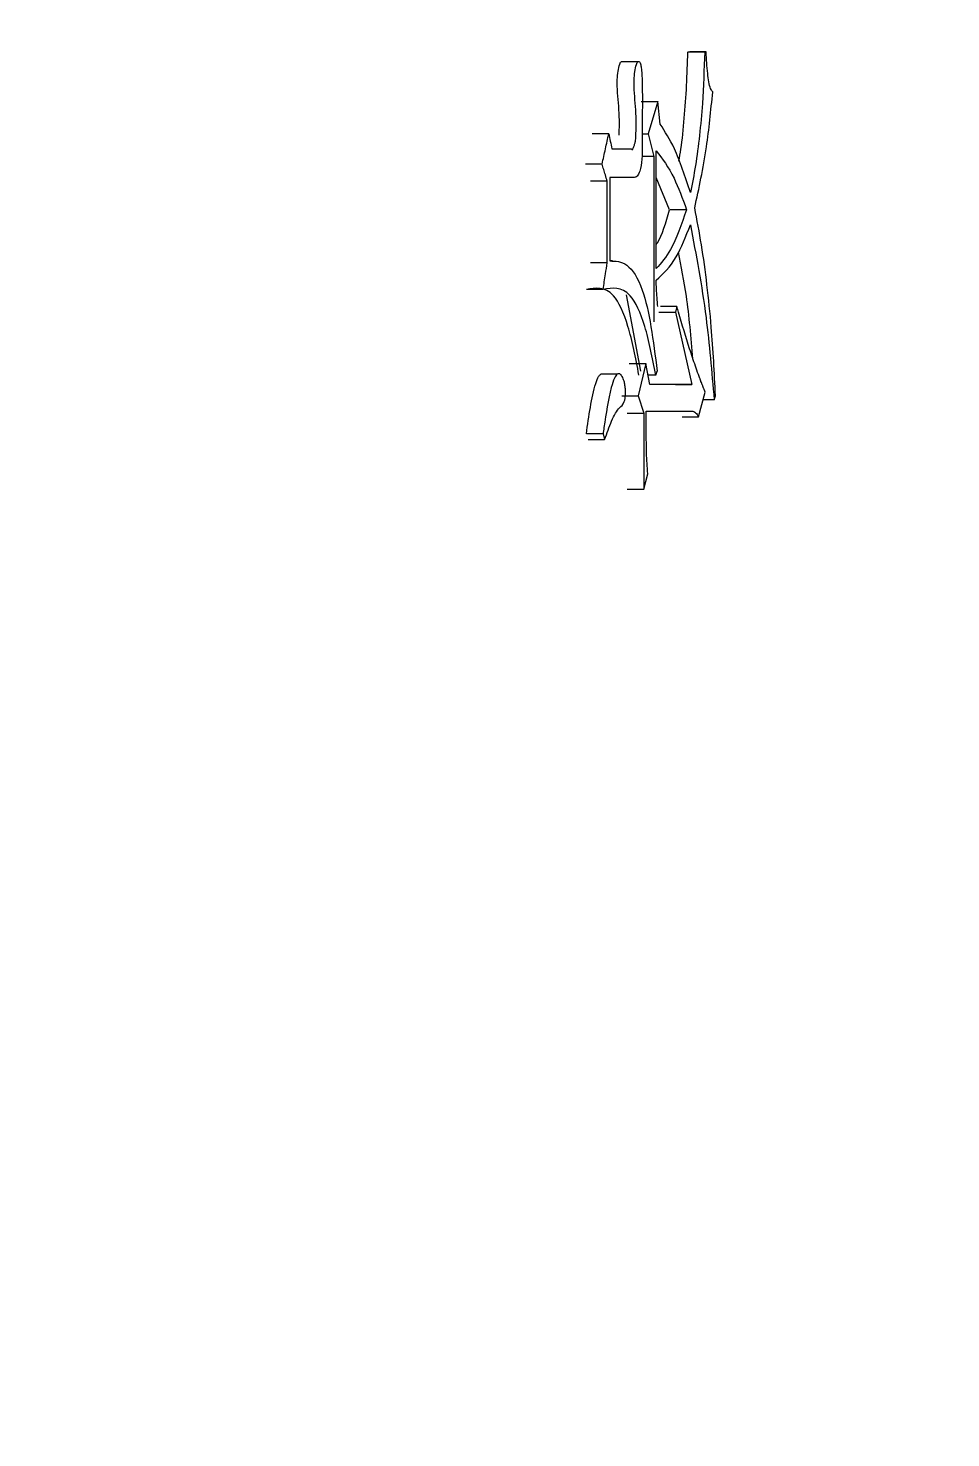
# Model space of a CAD drawing. Header units: millimetres. Extents: x 2180 to 4616, y 795 to 2518.
# Drawn here: x 3056.98 to 3062.23, y 1027.83 to 1035.85 of the extents above; entities that cross this region are included whole.
import ezdxf

# ---------------------------------------------------------------- set-up
doc = ezdxf.new("R2010")
doc.units = ezdxf.units.MM

msp = doc.modelspace()

# ---------------------------------------------------------------- linework, layer by layer
at = {"color": 7, "linetype": 'Continuous', "lineweight": 25}
for p, q in [((3060.7328, 1035.718), (3060.8261, 1035.718)), ((3060.8342, 1035.718), (3060.7409, 1035.718)), ((3060.8342, 1035.718), (3060.8261, 1035.718)), ((3060.4464, 1035.6621), (3060.3515, 1035.6621)), ((3060.4649, 1035.4367), (3060.5589, 1035.4367)), ((3060.5589, 1035.4367), (3060.5052, 1035.2528)), ((3060.5729, 1035.3069), (3060.5589, 1035.4367)), ((3060.4711, 1035.361), (3060.4711, 1035.1879)), ((3060.2805, 1035.2528), (3060.1858, 1035.2528)), ((3060.4711, 1035.2528), (3060.5052, 1035.2528)), ((3060.5052, 1035.2528), (3060.5363, 1035.123)), ((3060.298, 1035.1663), (3060.4081, 1035.1663)), ((3060.3138, 1035.1663), (3060.4081, 1035.1663)), ((3060.5363, 1035.123), (3060.4688, 1035.123)), ((3060.5363, 1035.123), (3060.5363, 1034.1819)), ((3060.5504, 1034.4848), (3060.5504, 1035.1554)), ((3060.2423, 1035.0797), (3060.1476, 1035.0797)), ((3060.2717, 1034.9824), (3060.177, 1034.9824)), ((3060.2717, 1034.5172), (3060.2717, 1034.9824)), ((3060.4254, 1035.004), (3060.2863, 1035.004)), ((3060.2863, 1035.004), (3060.2863, 1034.5281)), ((3060.6267, 1034.8202), (3060.5504, 1035.0034)), ((3060.7227, 1034.8202), (3060.6291, 1034.8202)), ((3060.3019, 1034.5287), (3060.2863, 1034.5287)), ((3060.2482, 1034.3658), (3060.1535, 1034.3658)), ((3060.3802, 1034.3353), (3060.4603, 1033.9007)), ((3060.5656, 1034.236), (3060.6593, 1034.236)), ((3060.6676, 1034.2685), (3060.5739, 1034.2685)), ((3060.6676, 1034.2685), (3060.6593, 1034.236)), ((3060.6593, 1034.236), (3060.7528, 1033.825)), ((3060.3968, 1033.9439), (3060.491, 1033.9439)), ((3060.491, 1033.9439), (3060.4483, 1033.76)), ((3060.5137, 1033.8249), (3060.491, 1033.9439)), ((3060.5476, 1033.879), (3060.556, 1033.9007)), ((3060.3305, 1033.8845), (3060.2354, 1033.8845)), ((3060.5476, 1033.879), (3060.5034, 1033.879)), ((3060.7528, 1033.825), (3060.5137, 1033.8249)), ((3060.6593, 1033.825), (3060.7528, 1033.825)), ((3060.354, 1033.76), (3060.4483, 1033.76)), ((3060.4483, 1033.76), (3060.4796, 1033.6627)), ((3060.7909, 1033.6411), (3060.8287, 1033.7817)), ((3060.8797, 1033.7384), (3060.8878, 1033.7601)), ((3060.4796, 1033.6627), (3060.4796, 1033.23)), ((3060.4938, 1033.5329), (3060.4939, 1033.6735)), ((3060.4939, 1033.6735), (3060.7528, 1033.6735)), ((3060.6593, 1033.6735), (3060.7528, 1033.6735)), ((3060.8797, 1033.7384), (3060.8171, 1033.7384)), ((3060.6975, 1033.6411), (3060.7909, 1033.6411)), ((3060.2482, 1033.5437), (3060.1535, 1033.5437)), ((3060.1623, 1033.5112), (3060.257, 1033.5112)), ((3060.4796, 1033.23), (3060.5024, 1033.3165))]:
    msp.add_line(p, q, dxfattribs=at)
at = {"color": 7, "linetype": 'Continuous', "lineweight": 25, "flags": 128}
for points in [[(3060.2717, 1034.5172), (3060.2476, 1034.5172), (3060.2235, 1034.5172), (3060.177, 1034.5172)], [(3060.3854, 1033.6627), (3060.4318, 1033.6627), (3060.4796, 1033.6627)], [(3060.2482, 1033.5437), (3060.2526, 1033.5274), (3060.257, 1033.5112)], [(3060.3854, 1033.23), (3060.4081, 1033.23), (3060.4323, 1033.23), (3060.4796, 1033.23)]]:
    msp.add_lwpolyline(points, dxfattribs=at)
at = {"color": 7, "linetype": 'Continuous', "lineweight": 25}
for points, knots in [([(2986.7239, 1027.8298), (2989.2843, 1027.8547), (2992.8647, 1027.8895), (2998.1339, 1028.1682), (3002.5984, 1028.5035), (3007.9144, 1029.0692), (3013.4834, 1029.8425), (3019.2969, 1030.8525), (3025.2681, 1032.1086), (3031.3441, 1033.6192), (3037.4821, 1035.3899), (3043.6473, 1037.4241), (3049.8108, 1039.7236), (3055.9477, 1042.2888), (3062.0358, 1045.1192), (3068.0553, 1048.213), (3073.9881, 1051.5676), (3079.8172, 1055.1798), (3085.527, 1059.0453), (3091.1025, 1063.1594), (3096.5298, 1067.5167), (3101.7955, 1072.1109), (3106.8868, 1076.9354), (3111.7917, 1081.9831), (3116.4985, 1087.246), (3120.9963, 1092.716), (3125.2746, 1098.3842), (3129.3233, 1104.2415), (3133.1329, 1110.2781), (3136.6946, 1116.4839), (3139.9998, 1122.8486), (3143.0407, 1129.3611), (3145.8097, 1136.0104), (3148.3002, 1142.7847), (3150.5056, 1149.6724), (3152.4202, 1156.6612), (3154.0388, 1163.7388), (3155.3566, 1170.8925), (3156.3695, 1178.1095), (3157.0739, 1185.3767), (3157.4668, 1192.6809), (3157.5457, 1200.0087), (3157.3087, 1207.3468), (3156.7545, 1214.6815), (3155.8824, 1221.9992), (3154.692, 1229.2862), (3153.1839, 1236.5288), (3151.3589, 1243.7134), (3149.2185, 1250.8262), (3146.7646, 1257.8537), (3143.9998, 1264.7824), (3140.9271, 1271.5987), (3137.5499, 1278.2893), (3133.8723, 1284.8412), (3129.8987, 1291.2412), (3125.6337, 1297.4765), (3121.0825, 1303.5346), (3116.2506, 1309.4029), (3111.1434, 1315.0693), (3105.7669, 1320.5219), (3100.3201, 1325.5695), (3094.8468, 1330.2217), (3089.3885, 1334.4912), (3083.7636, 1338.5335), (3077.9822, 1342.3419), (3072.0547, 1345.9101), (3065.9923, 1349.2321), (3059.8065, 1352.3023), (3053.5098, 1355.1158), (3047.1161, 1357.6678), (3040.641, 1359.9538), (3034.1033, 1361.9701), (3027.5284, 1363.7126), (3020.9555, 1365.1775), (3014.4617, 1366.359), (3008.1722, 1367.2561), (3002.6485, 1367.8395), (2997.7657, 1368.2071), (2992.9416, 1368.4469), (2986.9672, 1368.564), (2981.4504, 1368.4536), (2976.1812, 1368.1819), (2971.7168, 1367.8445), (2966.4007, 1367.2795), (2960.8317, 1366.506), (2955.0182, 1365.496), (2949.047, 1364.2399), (2942.971, 1362.7293), (2936.833, 1360.9586), (2930.6678, 1358.9244), (2924.5043, 1356.6249), (2918.3674, 1354.0597), (2912.2793, 1351.2293), (2906.2598, 1348.1355), (2900.327, 1344.7809), (2894.4979, 1341.1687), (2888.7881, 1337.3032), (2883.2126, 1333.1891), (2877.7853, 1328.8318), (2872.5196, 1324.2376), (2867.4283, 1319.4131), (2862.5234, 1314.3654), (2857.8166, 1309.1025), (2853.3188, 1303.6325), (2849.0405, 1297.9643), (2844.9918, 1292.1071), (2841.1822, 1286.0704), (2837.6204, 1279.8646), (2834.3157, 1273.4998), (2831.2729, 1266.9879), (2828.511, 1260.3364), (2826.1739, 1254.0543), (2824.8954, 1249.9492), (2824.3322, 1248.1407)], [0, 0, 0, 0, 0.0102074, 0.014274, 0.021037, 0.0280561, 0.0355867, 0.0434511, 0.0515783, 0.0599113, 0.0684099, 0.0770439, 0.085791, 0.0946336, 0.1035582, 0.112554, 0.1216124, 0.1307262, 0.1398897, 0.1490979, 0.1583469, 0.1676331, 0.1769537, 0.1863062, 0.1956884, 0.2050985, 0.2145348, 0.2239961, 0.233481, 0.2429885, 0.2525178, 0.262068, 0.2716385, 0.2812287, 0.2908382, 0.3004664, 0.3101132, 0.3197782, 0.3294613, 0.3391624, 0.3488814, 0.3586183, 0.3683733, 0.3781464, 0.387938, 0.3977483, 0.4075776, 0.4174265, 0.4272956, 0.4371854, 0.4470968, 0.4570307, 0.4669882, 0.4769704, 0.486979, 0.4970156, 0.5070822, 0.5171812, 0.5273154, 0.5374882, 0.5477037, 0.5569145, 0.5661226, 0.5753266, 0.5845258, 0.5937191, 0.6029052, 0.6120821, 0.6212471, 0.6303962, 0.6395236, 0.6486197, 0.6576679, 0.6666375, 0.6754633, 0.6839789, 0.6919633, 0.6976055, 0.7035012, 0.7112199, 0.7214273, 0.7254939, 0.7322569, 0.739276, 0.7468066, 0.754671, 0.7627982, 0.7711312, 0.7796298, 0.7882638, 0.7970109, 0.8058535, 0.8147781, 0.8237739, 0.8328323, 0.8419461, 0.8511096, 0.8603178, 0.8695668, 0.878853, 0.8881736, 0.8975261, 0.9069083, 0.9163184, 0.9257547, 0.935216, 0.9447009, 0.9542084, 0.9637377, 0.9732879, 0.9828584, 0.9924486, 1, 1, 1, 1]), ([(3060.4081, 1035.1663), (3060.4094, 1035.165), (3060.4115, 1035.1627), (3060.4144, 1035.1614), (3060.4165, 1035.1629), (3060.4191, 1035.1701), (3060.423, 1035.1823), (3060.4292, 1035.1938), (3060.4336, 1035.2198), (3060.4372, 1035.2912), (3060.4353, 1035.4075), (3060.4202, 1035.525), (3060.4284, 1035.6067), (3060.4351, 1035.6405), (3060.4424, 1035.6592), (3060.4485, 1035.665), (3060.4542, 1035.6636), (3060.4589, 1035.6565), (3060.4631, 1035.6422), (3060.4687, 1035.6033), (3060.4719, 1035.5064), (3060.4714, 1035.4197), (3060.4711, 1035.361)], [0, 0, 0, 0, 0.0138, 0.025127, 0.031098, 0.037099, 0.060784, 0.089374, 0.112534, 0.153888, 0.320046, 0.483741, 0.537098, 0.589789, 0.612612, 0.635583, 0.657284, 0.674402, 0.691535, 0.721107, 0.811251, 1, 1, 1, 1]), ([(3060.6793, 1035.0968), (3060.6833, 1035.1188), (3060.697, 1035.194), (3060.7106, 1035.3411), (3060.7243, 1035.5262), (3060.7281, 1035.654), (3060.73, 1035.718)], [0, 0, 0, 0, 0.120306, 0.411451, 0.705042, 1, 1, 1, 1]), ([(3060.8261, 1035.718), (3060.8227, 1035.6193), (3060.8172, 1035.4573), (3060.7975, 1035.2421), (3060.7753, 1035.07), (3060.7548, 1034.9681), (3060.7446, 1034.9175)], [0, 0, 0, 0, 0.343988, 0.565055, 0.783969, 1, 1, 1, 1]), ([(3060.8717, 1035.4908), (3060.8673, 1035.4957), (3060.8583, 1035.5055), (3060.8492, 1035.5476), (3060.8401, 1035.6172), (3060.8366, 1035.6763), (3060.8342, 1035.718)], [0, 0, 0, 0, 0.175771, 0.359485, 0.548639, 1, 1, 1, 1]), ([(3060.3389, 1035.2447), (3060.3391, 1035.2474), (3060.3428, 1035.3008), (3060.339, 1035.409), (3060.3245, 1035.527), (3060.3331, 1035.609), (3060.34, 1035.6419), (3060.3464, 1035.6587), (3060.3493, 1035.6606), (3060.3502, 1035.6612)], [0, 0, 0, 0, 0.018521, 0.367057, 0.710389, 0.822056, 0.932404, 0.97926, 1, 1, 1, 1]), ([(3060.7692, 1034.831), (3060.7936, 1034.9424), (3060.8377, 1035.143), (3060.8613, 1035.3837), (3060.8717, 1035.4908)], [0, 0, 0, 0, 0.554975, 1, 1, 1, 1]), ([(3060.7446, 1034.9175), (3060.7156, 1035.0072), (3060.6641, 1035.1663), (3060.6006, 1035.2642), (3060.5729, 1035.3069)], [0, 0, 0, 0, 0.563739, 1, 1, 1, 1]), ([(3060.2423, 1035.0797), (3060.2487, 1035.1086), (3060.2614, 1035.1663), (3060.2741, 1035.224), (3060.2805, 1035.2528)], [0, 0, 0, 0, 0.4999994, 1, 1, 1, 1]), ([(3060.2805, 1035.2528), (3060.2834, 1035.2384), (3060.2892, 1035.2096), (3060.2951, 1035.1807), (3060.298, 1035.1663)], [0, 0, 0, 0, 0.5, 1, 1, 1, 1]), ([(3060.4711, 1035.1879), (3060.4708, 1035.1609), (3060.4701, 1035.1079), (3060.4597, 1035.0399), (3060.4424, 1035.0074), (3060.431, 1035.0051), (3060.4254, 1035.004)], [0, 0, 0, 0, 0.293529, 0.577239, 0.79045, 1, 1, 1, 1]), ([(3060.5504, 1035.1554), (3060.5853, 1035.1096), (3060.648, 1035.0272), (3060.6997, 1034.8839), (3060.7227, 1034.8202)], [0, 0, 0, 0, 0.555585, 1, 1, 1, 1]), ([(3060.2717, 1034.9824), (3060.2681, 1034.9943), (3060.2614, 1035.0164), (3060.2516, 1035.0489), (3060.2454, 1035.0695), (3060.2423, 1035.0797)], [0, 0, 0, 0, 0.365746, 0.682872, 1, 1, 1, 1]), ([(3060.7227, 1034.8202), (3060.6937, 1034.737), (3060.6423, 1034.5894), (3060.5784, 1034.5166), (3060.5504, 1034.4848)], [0, 0, 0, 0, 0.56317, 1, 1, 1, 1]), ([(3060.5504, 1034.6226), (3060.5527, 1034.6257), (3060.5824, 1034.6673), (3060.6054, 1034.7467), (3060.6267, 1034.8202)], [0, 0, 0, 0, 0.075653, 1, 1, 1, 1]), ([(3060.8878, 1033.7601), (3060.8811, 1033.8917), (3060.8701, 1034.1078), (3060.8402, 1034.3929), (3060.8092, 1034.6224), (3060.7825, 1034.7617), (3060.7692, 1034.831)], [0, 0, 0, 0, 0.3437, 0.56446, 0.78335, 1, 1, 1, 1]), ([(3060.5504, 1034.4199), (3060.5898, 1034.4551), (3060.6608, 1034.5185), (3060.7188, 1034.6674), (3060.7446, 1034.7336)], [0, 0, 0, 0, 0.555454, 1, 1, 1, 1]), ([(3060.7446, 1034.7336), (3060.7772, 1034.5624), (3060.8358, 1034.2537), (3060.8662, 1033.8971), (3060.8797, 1033.7384)], [0, 0, 0, 0, 0.554852, 1, 1, 1, 1]), ([(3060.7592, 1033.9709), (3060.7487, 1034.0932), (3060.73, 1034.3116), (3060.6929, 1034.4972), (3060.6766, 1034.5789)], [0, 0, 0, 0, 0.559578, 1, 1, 1, 1]), ([(3060.2482, 1034.3658), (3060.2505, 1034.3806), (3060.2551, 1034.4102), (3060.2629, 1034.4607), (3060.2684, 1034.4964), (3060.2717, 1034.5172)], [0, 0, 0, 0, 0.293208, 0.586415, 1, 1, 1, 1]), ([(3060.2863, 1034.5281), (3060.3189, 1034.5279), (3060.3845, 1034.5274), (3060.4979, 1034.3526), (3060.5337, 1034.0743), (3060.556, 1033.9007)], [0, 0, 0, 0, 0.271711, 0.545564, 1, 1, 1, 1]), ([(3060.4518, 1033.879), (3060.4331, 1033.9771), (3060.3965, 1034.1685), (3060.2925, 1034.391), (3060.2056, 1034.3753), (3060.1528, 1034.3658)], [0, 0, 0, 0, 0.291558, 0.569369, 1, 1, 1, 1]), ([(3060.5476, 1033.879), (3060.5288, 1033.9771), (3060.4922, 1034.1686), (3060.388, 1034.391), (3060.301, 1034.3753), (3060.2482, 1034.3658)], [0, 0, 0, 0, 0.29142, 0.569226, 1, 1, 1, 1]), ([(3060.5589, 1034.2685), (3060.5575, 1034.2857), (3060.5548, 1034.3191), (3060.5513, 1034.3694), (3060.5507, 1034.403), (3060.5504, 1034.4199)], [0, 0, 0, 0, 0.3484066, 0.6722881, 1, 1, 1, 1]), ([(3060.8287, 1033.7817), (3060.8273, 1033.7854), (3060.8251, 1033.7909), (3060.8223, 1033.7982), (3060.8194, 1033.8056), (3060.8165, 1033.813), (3060.8136, 1033.8204), (3060.8115, 1033.8259), (3060.8086, 1033.8334), (3060.8057, 1033.8409), (3060.8028, 1033.8484), (3060.8007, 1033.854), (3060.7964, 1033.8654), (3060.7815, 1033.9056), (3060.7621, 1033.9616), (3060.7239, 1034.0773), (3060.6947, 1034.176), (3060.6708, 1034.2578), (3060.6676, 1034.2685)], [0, 0, 0, 0, 0.025377, 0.038065, 0.050754, 0.076131, 0.088819, 0.101507, 0.114196, 0.139573, 0.152261, 0.16495, 0.177638, 0.228393, 0.431466, 0.532978, 0.939243, 1, 1, 1, 1]), ([(3060.1528, 1033.5437), (3060.16, 1033.5948), (3060.1746, 1033.6973), (3060.1975, 1033.8098), (3060.2196, 1033.8707), (3060.2302, 1033.8799), (3060.2345, 1033.8837)], [0, 0, 0, 0, 0.376936, 0.756018, 0.900931, 1, 1, 1, 1]), ([(3060.257, 1033.5112), (3060.2699, 1033.5482), (3060.2957, 1033.6226), (3060.3341, 1033.6919), (3060.3637, 1033.7092), (3060.3733, 1033.7441), (3060.3755, 1033.7669), (3060.3755, 1033.7931), (3060.373, 1033.821), (3060.3668, 1033.8488), (3060.3568, 1033.872), (3060.3433, 1033.8885), (3060.3277, 1033.8864), (3060.3101, 1033.8605), (3060.281, 1033.7651), (3060.2626, 1033.6487), (3060.2498, 1033.5559), (3060.2482, 1033.5437)], [0, 0, 0, 0, 0.147264, 0.295549, 0.379238, 0.397703, 0.416178, 0.440331, 0.464931, 0.490583, 0.529382, 0.57023, 0.614805, 0.662848, 0.734386, 0.964893, 1, 1, 1, 1]), ([(3060.7528, 1033.6735), (3060.7602, 1033.6722), (3060.7736, 1033.67), (3060.7856, 1033.6499), (3060.7909, 1033.6411)], [0, 0, 0, 0, 0.557224, 1, 1, 1, 1]), ([(3060.5024, 1033.3165), (3060.4995, 1033.3563), (3060.4945, 1033.4274), (3060.494, 1033.5006), (3060.4938, 1033.5329)], [0, 0, 0, 0, 0.558839, 1, 1, 1, 1])]:
    msp.add_open_spline(points, degree=3, knots=knots, dxfattribs=at)

doc.saveas('drawing.dxf')
